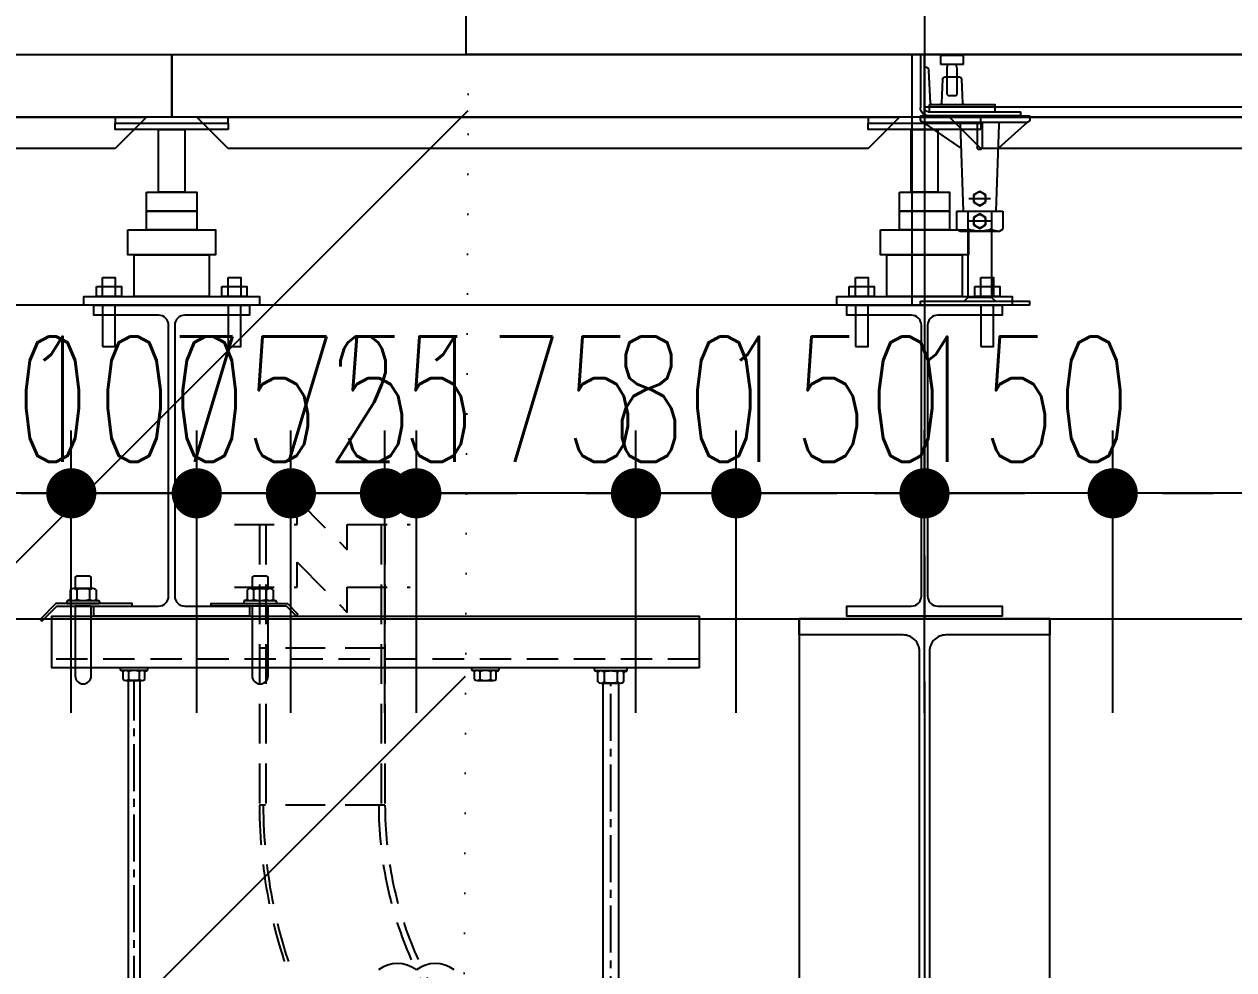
# Model space of a CAD drawing. Header units: millimetres. Extents: x -192235 to 515711, y 45168 to 947868.
# Drawn here: x 161682 to 162647, y 465970 to 466724 of the extents above; entities that cross this region are included whole.
import ezdxf

# ---------------------------------------------------------------- set-up
doc = ezdxf.new("R2010")
doc.units = ezdxf.units.MM
doc.header["$LTSCALE"] = 1000
doc.header["$PDMODE"] = 1
for name, pattern in [('CENTER2', [1.125, 0.75, -0.125, 0.125, -0.125]), ('DOT2', [3.175, 0, -3.175]), ('HIDDEN', [0.375, 0.25, -0.125]), ('HIDDEN2', [4.7625, 3.175, -1.5875]), ('TPH12-SEC-@20-1$0$CENTERK0', [0.65, 0.5, -0.05, 0.05, -0.05]), ('TPH12-SEC-@20-1$0$CENTERK5', [6.916, 6.667, -0.083, 0.083, -0.083])]:
    doc.linetypes.add(name, pattern=pattern)
for name, color, linetype in [('0-LEVEL LINE', 4, 'DOT2'), ('0-tool', 1, 'Continuous'), ('FS-Support-1', 2, 'Continuous'), ('Hook-up', 130, 'HIDDEN2'), ('M-DIM', 1, 'Continuous'), ('M-PIPE', 3, 'Continuous'), ('SM-SEC-Cm$0$SUPPORT', 2, 'Continuous'), ('SUPPORT', 2, 'Continuous'), ('TPH12-SEC-@20-1$0$H-SIN', 252, 'TPH12-SEC-@20-1$0$CENTERK5'), ('TPH12-SEC-@20-1$0$KABE1', 252, 'Continuous'), ('TPH12-SEC-@20-1$0$SIAGE1', 252, 'Continuous'), ('TPH12-SEC-@20-1$0$STEEL-NEDA', 252, 'Continuous'), ('TPH12-SEC-@20-1$0$STEEL2', 252, 'Continuous'), ('TPH12-SEC-@20-1$0$STEEL3', 252, 'Continuous'), ('TPH12-SEC-@20-1$0$フリーアクセス', 252, 'Continuous'), ('YCD-Xfa-Sec-24$0$Raised Floor', 1, 'Continuous')]:
    doc.layers.add(name, color=color, linetype=linetype)
doc.styles.add('aa-txt', font='simplex.shx', dxfattribs={"width": 0.7, "bigfont": 'chineset.shx'})
doc.dimstyles.new('50-DIM', dxfattribs={"dimscale": 50, "dimtxt": 2, "dimasz": 0.8, "dimexe": 1, "dimexo": 1, "dimgap": 0.5, "dimtad": 1, "dimdec": 0, "dimdsep": 46, "dimtxsty": 'aa-txt', "dimblk": 'DOT', "dimcen": 5, "dimclrd": 256, "dimclre": 256, "dimclrt": 256, "dimadec": 0, "dimazin": 0, "dimtfac": 1, "dimtdec": 0, "dimtix": 1, "dimtmove": 2, "dimatfit": 3, "dimldrblk": 'DOT', "dimfxl": 1, "dimtolj": 1, "dimtzin": 0, "dimarcsym": 0})

# ---------------------------------------------------------------- blocks, each defined once
blk = doc.blocks.new('TPH12-SEC-@20-1$0$ペデスタルB')
at = {"layer": 'TPH12-SEC-@20-1$0$フリーアクセス'}
for p, q in [((-31, -1), (-30, 0)), ((-30, 0), (-14, 0)), ((-14, 0), (-13, -1)), ((-31, -1), (-13, -1)), ((-31, -8), (-31, -1)), ((-31, -8), (-13, -8)), ((-25.55, -10.05), (-25.55, -8.4)), ((-18.45, -10.05), (-18.45, -8.4)), ((-13, -8), (-13, -1)), ((0, -42.6), (0, 0)), ((0, 0), (3.2, 0)), ((0, -40), (0, -0.5)), ((3.2, 0), (3.2, -42.6)), ((-16.41, -18), (-27.59, -18)), ((-26, -10.5), (-25.55, -10.05)), ((-26, -32), (-26, -10.5)), ((-18, -10.5), (-18.45, -10.05)), ((-18, -32), (-18, -10.5)), ((-4.7, -39.04), (-3.56, -12.87)), ((-29.58, -19.91), (-30.42, -39.04)), ((-14.42, -19.91), (-13.58, -39.04)), ((-25, -33), (-26, -32)), ((-25, -33), (-19, -33)), ((-18, -32), (-19, -33)), ((-3.2, -45.8), (-76.8, -45.8)), ((-76.8, -49), (-76.8, -45.8)), ((-84, -49), (-84, -52)), ((3.2, -49), (-84, -49)), ((3.2, -50), (-84, -50)), ((1.2, -54), (-82.18, -54)), ((-81.75, -54.23), (-59.06, -74.69)), ((-76.8, -49), (-3.3, -49)), ((-57, -125), (-59.41, -55.93)), ((-46, -56), (-46, -74)), ((-42, -56), (-42, -74)), ((-31, -125), (-28.59, -55.93)), ((1.2, -54), (-28.94, -74.69)), ((3.2, -52), (3.2, -49)), ((-35.35, -115), (-52.63, -115)), ((-48.98, -112.12), (-44, -109.25)), ((-48.98, -117.87), (-48.98, -112.12)), ((-44, -109.25), (-39.02, -112.12)), ((-39.02, -112.12), (-39.02, -117.87)), ((-62.5, -125), (-62.5, -139.49)), ((-25.5, -125), (-62.5, -125)), ((-53.5, -125), (-53.5, -139.37)), ((-44, -120.75), (-48.98, -117.87)), ((-39.02, -117.87), (-44, -120.75)), ((-34.5, -125), (-34.5, -139.37)), ((-25.5, -125), (-25.5, -139.49)), ((-53.05, -133), (-35.09, -133)), ((-48.98, -130.12), (-44, -127.25)), ((-48.98, -135.87), (-48.98, -130.12)), ((-44, -127.25), (-39.02, -130.12)), ((-39.02, -130.12), (-39.02, -135.87)), ((-59.88, -141), (-62.5, -139.49)), ((-28.12, -141), (-59.88, -141)), ((-53.5, -141), (-53.5, -193.8)), ((-44, -138.75), (-48.98, -135.87)), ((-39.02, -135.87), (-44, -138.75)), ((-34.5, -141), (-34.5, -193.8)), ((-28.12, -141), (-25.5, -139.49)), ((-84, -200), (-84, -196.8)), ((3.2, -196.8), (-84, -196.8)), ((-84, -200), (3.2, -200)), ((-56.5, -196.8), (-53.5, -193.8)), ((-53.5, -193.8), (-34.5, -193.8)), ((-31.5, -196.8), (-34.5, -193.8)), ((3.2, -200), (3.2, -196.8))]:
    blk.add_line(p, q, dxfattribs=at)
blk.add_lwpolyline([(-4, -40), (-56, -40), (-56, -46), (-4, -46)], close=True, dxfattribs=at)
for centre in [(-44, -115), (-44, -133)]:
    blk.add_circle(centre, 4.98, dxfattribs=at)
for centre, radius, start, end in [((-25.95, -8.4), 0.4, 0, 90), ((-18.05, -8.4), 0.4, 90, 180), ((-27.59, -20), 2, 90, 177.5), ((-16.41, -20), 2, 2.5, 90), ((-0.56, -13), 3, 90, 177.5), ((-31.42, -39), 1, 270, 357.5), ((-12.58, -39), 1, 182.5, 270), ((-5.7, -39), 1, 270, 357.5), ((-3.2, -42.6), 3.2, 270, 0), ((-3.2, -42.6), 6.4, 270, 0), ((-82, -52), 2, 180, 270), ((-82.42, -54.97), 1, 47.9554, 82.01905), ((-61.41, -56), 2, 2, 90), ((-48, -56), 2, 0, 90), ((-40, -56), 2, 90, 180), ((-26.59, -56), 2, 90, 178), ((1.2, -52), 2, 270, 0), ((-72.53, -75.43), 1, 2, 47.9554), ((-44, -74), 2, 180, 270), ((-44, -74), 2, 270, 0), ((-28.27, -75.43), 1, 132.0446, 178), ((-58, -133.97), 7.03, 270, 309.82173), ((-44, -112.5), 28.5, 250.52878, 289.47122), ((-30, -133.97), 7.03, 230.17827, 270)]:
    blk.add_arc(centre, radius, start, end, dxfattribs=at)
blk = doc.blocks.new('TPH12-SEC-@20-1')
at = {"layer": 'DEFPOINTS', "linetype": 'TPH12-SEC-@20-1$0$CENTERK0'}
blk.add_line((162400, 467500), (162400, 462400), dxfattribs=at)
at = {"layer": 'TPH12-SEC-@20-1$0$H-SIN'}
blk.add_line((83854.82, 466700), (201769.56, 466700), dxfattribs=at)
at = {"layer": 'TPH12-SEC-@20-1$0$KABE1'}
blk.add_lwpolyline([(162390, 466700), (162390, 466500), (154600, 466500), (154600, 466700), (162390, 466700)], dxfattribs=at)
at = {"layer": 'TPH12-SEC-@20-1$0$SIAGE1'}
blk.add_line((166000, 466700), (162400, 466700), dxfattribs=at)
at = {"layer": 'TPH12-SEC-@20-1$0$STEEL-NEDA'}
for points in [[(161738, 466500), (161862, 466500), (161862, 466492), (161810.5, 466492, 0.414214), (161802.5, 466484), (161802.5, 466268, 0.414214), (161810.5, 466260), (161862, 466260), (161862, 466252), (161738, 466252), (161738, 466260), (161789.5, 466260, 0.414214), (161797.5, 466268), (161797.5, 466484, 0.414214), (161789.5, 466492), (161738, 466492)], [(162338, 466500), (162462, 466500), (162462, 466492), (162410.5, 466492, 0.414214), (162402.5, 466484), (162402.5, 466268, 0.414214), (162410.5, 466260), (162462, 466260), (162462, 466252), (162338, 466252), (162338, 466260), (162389.5, 466260, 0.414214), (162397.5, 466268), (162397.5, 466484, 0.414214), (162389.5, 466492), (162338, 466492)]]:
    blk.add_lwpolyline(points, format="xyb", close=True, dxfattribs=at)
at = {"layer": 'TPH12-SEC-@20-1$0$STEEL2'}
blk.add_lwpolyline([(162300, 466250), (162500, 466250), (162500, 466237), (162417, 466237, 0.414214), (162404, 466224), (162404, 465876, 0.414214), (162417, 465863), (162500, 465863), (162500, 465850), (162300, 465850), (162300, 465863), (162383, 465863, 0.414214), (162396, 465876), (162396, 466224, 0.414214), (162383, 466237), (162300, 466237)], format="xyb", close=True, dxfattribs=at)
at = {"layer": 'TPH12-SEC-@20-1$0$STEEL3'}
blk.add_line((160000, 466250), (175000, 466250), dxfattribs=at)
blk.add_lwpolyline([(162300, 463950), (162500, 463950), (162500, 466250), (162300, 466250)], close=True, dxfattribs=at)
at = {"layer": 'TPH12-SEC-@20-1$0$フリーアクセス'}
blk.add_line((165996.8, 466658), (162400, 466658), dxfattribs=at)
at = {"layer": 'TPH12-SEC-@20-1$0$フリーアクセス', "xscale": -1}
blk.add_blockref('TPH12-SEC-@20-1$0$ペデスタルB', (162400, 466700), dxfattribs=at)
blk = doc.blocks.new('DOT')
at = {"color": 0}
blk.add_line((-1, 0), (1, 0), dxfattribs=at)
at = {"color": 3, "const_width": 0.5}
blk.add_lwpolyline([(-0.25, 0, 1), (0.25, 0, 1)], format="xyb", close=True, dxfattribs=at)
blk = doc.blocks.new('*D112')
at = {"layer": 'DEFPOINTS', "color": 0, "transparency": 16777216}
for p in [(161570, 466350), (161570, 466125), (161720, 466125)]:
    blk.add_point(p, dxfattribs=at)
at = {"layer": 'M-DIM', "lineweight": -2, "transparency": 16777216}
for p, q in [((161570, 466175), (161570, 466400)), ((161720, 466175), (161720, 466400)), ((161530, 466350), (161490, 466350)), ((161720, 466350), (161570, 466350)), ((161760, 466350), (161800, 466350))]:
    blk.add_line(p, q, dxfattribs=at)
at = {"layer": 'M-DIM', "lineweight": -2, "transparency": 16777216, "xscale": 40, "yscale": 40, "zscale": 40}
blk.add_blockref('DOT', (161570, 466350), dxfattribs=at)
at = {"layer": 'M-DIM', "lineweight": -2, "transparency": 16777216, "xscale": 40, "yscale": 40, "zscale": 40, "rotation": 180}
blk.add_blockref('DOT', (161720, 466350), dxfattribs=at)
at = {"layer": 'M-DIM', "transparency": 16777216, "insert": (161645, 466425), "char_height": 100, "attachment_point": 5, "style": 'aa-txt'}
blk.add_mtext('\\A1;150', dxfattribs=at)
blk = doc.blocks.new('_Dot')
at = {"color": 0, "linetype": 'ByBlock', "lineweight": -2}
blk.add_line((-0.5, 0), (-1, 0), dxfattribs=at)
at = {"color": 0, "linetype": 'ByBlock', "const_width": 0.5}
blk.add_lwpolyline([(-0.25, 0, 1), (0.25, 0, 1)], format="xyb", close=True, dxfattribs=at)
blk = doc.blocks.new('*D113')
at = {"layer": 'DEFPOINTS', "color": 0, "transparency": 16777216}
for p in [(162550, 466350), (162550, 466125), (163050, 466125)]:
    blk.add_point(p, dxfattribs=at)
at = {"layer": 'M-DIM', "lineweight": -2, "transparency": 16777216}
for p, q in [((162550, 466175), (162550, 466400)), ((163050, 466175), (163050, 466400)), ((163010, 466350), (162590, 466350))]:
    blk.add_line(p, q, dxfattribs=at)
at = {"layer": 'M-DIM', "lineweight": -2, "transparency": 16777216, "xscale": 40, "yscale": 40, "zscale": 40, "rotation": 180}
blk.add_blockref('DOT', (162550, 466350), dxfattribs=at)
at = {"layer": 'M-DIM', "lineweight": -2, "transparency": 16777216, "xscale": 40, "yscale": 40, "zscale": 40}
blk.add_blockref('DOT', (163050, 466350), dxfattribs=at)
at = {"layer": 'M-DIM', "transparency": 16777216, "insert": (162800, 466425), "char_height": 100, "attachment_point": 5, "style": 'aa-txt'}
blk.add_mtext('\\A1;500', dxfattribs=at)
blk = doc.blocks.new('*D114')
at = {"layer": 'DEFPOINTS', "color": 0, "transparency": 16777216}
for p in [(162400, 466350), (162400, 466125), (162550, 466125)]:
    blk.add_point(p, dxfattribs=at)
at = {"layer": 'M-DIM', "lineweight": -2, "transparency": 16777216}
for p, q in [((162400, 466175), (162400, 466400)), ((162550, 466175), (162550, 466400)), ((162360, 466350), (162320, 466350)), ((162550, 466350), (162400, 466350)), ((162590, 466350), (162630, 466350))]:
    blk.add_line(p, q, dxfattribs=at)
at = {"layer": 'M-DIM', "lineweight": -2, "transparency": 16777216, "xscale": 40, "yscale": 40, "zscale": 40}
blk.add_blockref('DOT', (162400, 466350), dxfattribs=at)
at = {"layer": 'M-DIM', "lineweight": -2, "transparency": 16777216, "xscale": 40, "yscale": 40, "zscale": 40, "rotation": 180}
blk.add_blockref('DOT', (162550, 466350), dxfattribs=at)
at = {"layer": 'M-DIM', "transparency": 16777216, "insert": (162475, 466425), "char_height": 100, "attachment_point": 5, "style": 'aa-txt'}
blk.add_mtext('\\A1;150', dxfattribs=at)
blk = doc.blocks.new('*D115')
at = {"layer": 'DEFPOINTS', "color": 0, "transparency": 16777216}
for p in [(161970, 466350), (161970, 466125), (161995, 466125)]:
    blk.add_point(p, dxfattribs=at)
at = {"layer": 'M-DIM', "lineweight": -2, "transparency": 16777216}
for p, q in [((161970, 466175), (161970, 466400)), ((161995, 466175), (161995, 466400)), ((161930, 466350), (161890, 466350)), ((161995, 466350), (161970, 466350)), ((162035, 466350), (162075, 466350))]:
    blk.add_line(p, q, dxfattribs=at)
at = {"layer": 'M-DIM', "lineweight": -2, "transparency": 16777216, "xscale": 40, "yscale": 40, "zscale": 40}
blk.add_blockref('DOT', (161970, 466350), dxfattribs=at)
at = {"layer": 'M-DIM', "lineweight": -2, "transparency": 16777216, "xscale": 40, "yscale": 40, "zscale": 40, "rotation": 180}
blk.add_blockref('DOT', (161995, 466350), dxfattribs=at)
at = {"layer": 'M-DIM', "transparency": 16777216, "insert": (161982.5, 466425), "char_height": 100, "attachment_point": 5, "style": 'aa-txt'}
blk.add_mtext('\\A1;25', dxfattribs=at)
blk = doc.blocks.new('*D125')
at = {"layer": 'DEFPOINTS', "color": 0, "transparency": 16777216}
for p in [(161895, 466350), (161895, 466125), (161970, 466125)]:
    blk.add_point(p, dxfattribs=at)
at = {"layer": 'M-DIM', "lineweight": -2, "transparency": 16777216}
for p, q in [((161895, 466175), (161895, 466400)), ((161970, 466175), (161970, 466400)), ((161855, 466350), (161815, 466350)), ((161970, 466350), (161895, 466350)), ((162010, 466350), (162050, 466350))]:
    blk.add_line(p, q, dxfattribs=at)
at = {"layer": 'M-DIM', "lineweight": -2, "transparency": 16777216, "xscale": 40, "yscale": 40, "zscale": 40}
blk.add_blockref('DOT', (161895, 466350), dxfattribs=at)
at = {"layer": 'M-DIM', "lineweight": -2, "transparency": 16777216, "xscale": 40, "yscale": 40, "zscale": 40, "rotation": 180}
blk.add_blockref('DOT', (161970, 466350), dxfattribs=at)
at = {"layer": 'M-DIM', "transparency": 16777216, "insert": (161932.5, 466425), "char_height": 100, "attachment_point": 5, "style": 'aa-txt'}
blk.add_mtext('\\A1;75', dxfattribs=at)
blk = doc.blocks.new('*D280')
at = {"layer": 'DEFPOINTS', "color": 0, "transparency": 16777216}
for p in [(161820, 466350), (161820, 466125), (161895, 466125)]:
    blk.add_point(p, dxfattribs=at)
at = {"layer": 'M-DIM', "lineweight": -2, "transparency": 16777216}
for p, q in [((161820, 466175), (161820, 466400)), ((161895, 466175), (161895, 466400)), ((161780, 466350), (161740, 466350)), ((161895, 466350), (161820, 466350)), ((161935, 466350), (161975, 466350))]:
    blk.add_line(p, q, dxfattribs=at)
at = {"layer": 'M-DIM', "lineweight": -2, "transparency": 16777216, "xscale": 40, "yscale": 40, "zscale": 40}
blk.add_blockref('DOT', (161820, 466350), dxfattribs=at)
at = {"layer": 'M-DIM', "lineweight": -2, "transparency": 16777216, "xscale": 40, "yscale": 40, "zscale": 40, "rotation": 180}
blk.add_blockref('DOT', (161895, 466350), dxfattribs=at)
at = {"layer": 'M-DIM', "transparency": 16777216, "insert": (161857.5, 466425), "char_height": 100, "attachment_point": 5, "style": 'aa-txt'}
blk.add_mtext('\\A1;75', dxfattribs=at)
blk = doc.blocks.new('*D281')
at = {"layer": 'DEFPOINTS', "color": 0, "transparency": 16777216}
for p in [(162250, 466350), (162250, 466125), (162400, 466125)]:
    blk.add_point(p, dxfattribs=at)
at = {"layer": 'M-DIM', "lineweight": -2, "transparency": 16777216}
for p, q in [((162250, 466175), (162250, 466400)), ((162400, 466175), (162400, 466400)), ((162210, 466350), (162170, 466350)), ((162400, 466350), (162250, 466350)), ((162440, 466350), (162480, 466350))]:
    blk.add_line(p, q, dxfattribs=at)
at = {"layer": 'M-DIM', "lineweight": -2, "transparency": 16777216, "xscale": 40, "yscale": 40, "zscale": 40}
blk.add_blockref('DOT', (162250, 466350), dxfattribs=at)
at = {"layer": 'M-DIM', "lineweight": -2, "transparency": 16777216, "xscale": 40, "yscale": 40, "zscale": 40, "rotation": 180}
blk.add_blockref('DOT', (162400, 466350), dxfattribs=at)
at = {"layer": 'M-DIM', "transparency": 16777216, "insert": (162325, 466425), "char_height": 100, "attachment_point": 5, "style": 'aa-txt'}
blk.add_mtext('\\A1;150', dxfattribs=at)
blk = doc.blocks.new('*D282')
at = {"layer": 'DEFPOINTS', "color": 0, "transparency": 16777216}
for p in [(161995, 466350), (161995, 466125), (162170, 466125)]:
    blk.add_point(p, dxfattribs=at)
at = {"layer": 'M-DIM', "lineweight": -2, "transparency": 16777216}
for p, q in [((161995, 466175), (161995, 466400)), ((162170, 466175), (162170, 466400)), ((161955, 466350), (161915, 466350)), ((162170, 466350), (161995, 466350)), ((162210, 466350), (162250, 466350))]:
    blk.add_line(p, q, dxfattribs=at)
at = {"layer": 'M-DIM', "lineweight": -2, "transparency": 16777216, "xscale": 40, "yscale": 40, "zscale": 40}
blk.add_blockref('DOT', (161995, 466350), dxfattribs=at)
at = {"layer": 'M-DIM', "lineweight": -2, "transparency": 16777216, "xscale": 40, "yscale": 40, "zscale": 40, "rotation": 180}
blk.add_blockref('DOT', (162170, 466350), dxfattribs=at)
at = {"layer": 'M-DIM', "transparency": 16777216, "insert": (162082.5, 466425), "char_height": 100, "attachment_point": 5, "style": 'aa-txt'}
blk.add_mtext('\\A1;175', dxfattribs=at)
blk = doc.blocks.new('*D283')
at = {"layer": 'DEFPOINTS', "color": 0, "transparency": 16777216}
for p in [(162170, 466350), (162170, 466125), (162250, 466125)]:
    blk.add_point(p, dxfattribs=at)
at = {"layer": 'M-DIM', "lineweight": -2, "transparency": 16777216}
for p, q in [((162170, 466175), (162170, 466400)), ((162250, 466175), (162250, 466400)), ((162130, 466350), (162090, 466350)), ((162250, 466350), (162170, 466350)), ((162290, 466350), (162330, 466350))]:
    blk.add_line(p, q, dxfattribs=at)
at = {"layer": 'M-DIM', "lineweight": -2, "transparency": 16777216, "xscale": 40, "yscale": 40, "zscale": 40}
blk.add_blockref('DOT', (162170, 466350), dxfattribs=at)
at = {"layer": 'M-DIM', "lineweight": -2, "transparency": 16777216, "xscale": 40, "yscale": 40, "zscale": 40, "rotation": 180}
blk.add_blockref('DOT', (162250, 466350), dxfattribs=at)
at = {"layer": 'M-DIM', "transparency": 16777216, "insert": (162210, 466425), "char_height": 100, "attachment_point": 5, "style": 'aa-txt'}
blk.add_mtext('\\A1;80', dxfattribs=at)
blk = doc.blocks.new('*D300')
at = {"layer": 'DEFPOINTS', "color": 0, "transparency": 16777216}
for p in [(161720, 466350), (161720, 466125), (161820, 466125)]:
    blk.add_point(p, dxfattribs=at)
at = {"layer": 'M-DIM', "lineweight": -2, "transparency": 16777216}
for p, q in [((161720, 466175), (161720, 466400)), ((161820, 466175), (161820, 466400)), ((161680, 466350), (161640, 466350)), ((161820, 466350), (161720, 466350)), ((161860, 466350), (161900, 466350))]:
    blk.add_line(p, q, dxfattribs=at)
at = {"layer": 'M-DIM', "lineweight": -2, "transparency": 16777216, "xscale": 40, "yscale": 40, "zscale": 40}
blk.add_blockref('DOT', (161720, 466350), dxfattribs=at)
at = {"layer": 'M-DIM', "lineweight": -2, "transparency": 16777216, "xscale": 40, "yscale": 40, "zscale": 40, "rotation": 180}
blk.add_blockref('DOT', (161820, 466350), dxfattribs=at)
at = {"layer": 'M-DIM', "transparency": 16777216, "insert": (161770, 466425), "char_height": 100, "attachment_point": 5, "style": 'aa-txt'}
blk.add_mtext('\\A1;100', dxfattribs=at)
blk = doc.blocks.new('Nut-M12')
for p, q in [((-10.39, 11.05), (-10.39, 3.35)), ((7.79, 12), (-7.79, 12)), ((-5.2, 11.05), (-5.2, 3.35)), ((5.2, 3.35), (5.2, 11.05)), ((10.39, 11.05), (10.39, 3.35)), ((-13, 1.8), (-13, 0.6)), ((-10.39, 3.35), (-12.64, 2.35)), ((-12.4, 2.4), (12.4, 2.4)), ((-12.4, 0), (12.4, 0)), ((10.39, 3.35), (12.64, 2.35)), ((13, 1.8), (13, 0.6))]:
    blk.add_line(p, q)
for centre, radius, start, end in [((-7.79, 7.97), 4.03, 49.8296, 130.1704), ((0, -2.69), 14.69, 69.27836, 110.72164), ((7.79, 7.97), 4.03, 49.8296, 130.1704), ((-12.4, 1.8), 0.6, 90, 180), ((-12.4, 0.6), 0.6, 180, 270), ((-7.79, 6.43), 4.03, 229.8296, 310.1704), ((0, 17.09), 14.69, 249.27836, 290.72164), ((7.79, 6.43), 4.03, 229.8296, 310.1704), ((12.4, 1.8), 0.6, 0, 90), ((12.4, 0.6), 0.6, 270, 0)]:
    blk.add_arc(centre, radius, start, end)
blk = doc.blocks.new('YCD-Xfa-Sec-24')
at = {"layer": 'YCD-Xfa-Sec-24$0$Raised Floor'}
for points in [[(547600, 396700), (547000, 396700), (547000, 396650), (547600, 396650)], [(548200, 396700), (547600, 396700), (547600, 396650), (548200, 396650)], [(548800, 396700), (548200, 396700), (548200, 396650), (548800, 396650)], [(547045, 396625), (547555, 396625), (547580, 396650), (547020, 396650)], [(547555, 396650), (547645, 396650), (547645, 396645), (547555, 396645)], [(547555, 396640), (547645, 396640), (547645, 396645), (547555, 396645)], [(547645, 396625), (548155, 396625), (548180, 396650), (547620, 396650)], [(548155, 396650), (548245, 396650), (548245, 396645), (548155, 396645)], [(548155, 396640), (548245, 396640), (548245, 396645), (548155, 396645)], [(548245, 396625), (548755, 396625), (548780, 396650), (548220, 396650)], [(547610.5, 396640), (547589.5, 396640), (547589.5, 396590), (547610.5, 396590)], [(548210.5, 396640), (548189.5, 396640), (548189.5, 396590), (548210.5, 396590)], [(547620, 396590), (547580, 396590), (547580, 396575), (547620, 396575)], [(548220, 396590), (548180, 396590), (548180, 396575), (548220, 396575)], [(547620, 396575), (547580, 396575), (547580, 396560), (547620, 396560)], [(548220, 396575), (548180, 396575), (548180, 396560), (548220, 396560)], [(547635, 396560), (547565, 396560), (547565, 396540), (547635, 396540)], [(548235, 396560), (548165, 396560), (548165, 396540), (548235, 396540)], [(547630, 396540), (547570, 396540), (547570, 396507), (547630, 396507)], [(548230, 396540), (548170, 396540), (548170, 396507), (548230, 396507)], [(547555, 396522), (547545, 396522), (547545, 396507), (547555, 396507)], [(547655, 396522), (547645, 396522), (547645, 396507), (547655, 396507)], [(548155, 396522), (548145, 396522), (548145, 396507), (548155, 396507)], [(548255, 396522), (548245, 396522), (548245, 396507), (548255, 396507)], [(547530, 396500), (547670, 396500), (547670, 396507), (547530, 396507)], [(547560, 396515), (547540, 396515), (547540, 396507), (547560, 396507)], [(547660, 396515), (547640, 396515), (547640, 396507), (547660, 396507)], [(548130, 396500), (548270, 396500), (548270, 396507), (548130, 396507)], [(548160, 396515), (548140, 396515), (548140, 396507), (548160, 396507)], [(548260, 396515), (548240, 396515), (548240, 396507), (548260, 396507)], [(547555, 396467), (547545, 396467), (547545, 396500), (547555, 396500)], [(547655, 396467), (547645, 396467), (547645, 396500), (547655, 396500)], [(548155, 396467), (548145, 396467), (548145, 396500), (548155, 396500)], [(548255, 396467), (548245, 396467), (548245, 396500), (548255, 396500)]]:
    blk.add_lwpolyline(points, close=True, dxfattribs=at)
blk = doc.blocks.new('Nut-M10')
for p, q in [((6.5, 10), (-6.5, 10)), ((-10.9, 1.5), (-10.9, 0.5)), ((-8.66, 2.8), (-10.6, 1.96)), ((-10.4, 2), (10.4, 2)), ((-10.4, 0), (10.4, 0)), ((-8.66, 9.2), (-8.66, 2.8)), ((-4.33, 9.2), (-4.33, 2.8)), ((4.33, 2.8), (4.33, 9.2)), ((8.66, 9.2), (8.66, 2.8)), ((8.66, 2.8), (10.6, 1.96)), ((10.9, 1.5), (10.9, 0.5))]:
    blk.add_line(p, q)
for centre, radius, start, end in [((-6.5, 6.67), 3.33, 49.44104, 130.55896), ((0, -2.12), 12.12, 69.06503, 110.93497), ((6.5, 6.67), 3.33, 49.44104, 130.55896), ((-10.4, 1.5), 0.5, 90, 180), ((-10.4, 0.5), 0.5, 180, 270), ((-6.5, 5.33), 3.33, 229.44104, 310.55896), ((0, 14.12), 12.12, 249.06503, 290.93497), ((6.5, 5.33), 3.33, 229.44104, 310.55896), ((10.4, 1.5), 0.5, 0, 90), ((10.4, 0.5), 0.5, 270, 0)]:
    blk.add_arc(centre, radius, start, end)

msp = doc.modelspace()

# ---------------------------------------------------------------- block references
msp.add_blockref('TPH12-SEC-@20-1', (0, 0))

# ---------------------------------------------------------------- next in the draw order: hatches: boundary and pattern name
at = {"layer": '0-LEVEL LINE', "ltscale": 0.01}
h = msp.add_hatch(dxfattribs=at)
h.set_pattern_fill('ANSI31', color=256, scale=100)
h.set_pattern_definition([(45, (51897.3, 0), (-224.5064, 224.5064), [])])
h.paths.add_polyline_path([(160756.41066, 466700), (162036.53965, 466700), (162032.71801, 465850), (160752.58902, 465850)])

# ---------------------------------------------------------------- next in the draw order: linework, layer by layer
msp.add_lwpolyline([(160756.41066, 466700), (162036.53965, 466700), (162032.71801, 465850), (160752.58902, 465850)], close=True, dxfattribs=at)
at = {"layer": '0-tool'}
msp.add_lwpolyline([(162034.62883, 469500), (165620, 469500), (165620, 466700), (162034.62883, 466700)], close=True, dxfattribs=at)
at = {"layer": 'FS-Support-1'}
for points in [[(161735.85, 466204.35), (161735.85, 466260), (161723.15, 466260), (161723.15, 466204.35, 1)], [(161876.85, 466204.35), (161876.85, 466260), (161864.15, 466260), (161864.15, 466204.35, 1)]]:
    msp.add_lwpolyline(points, format="xyb", close=True, dxfattribs=at)
at = {"layer": 'Hook-up', "ltscale": 0.01}
for p, q in [((161870, 466325), (161870, 466101.4)), ((161875, 466325), (161875, 466101.4)), ((161967, 466325), (161967, 466101.4)), ((161970, 466325), (161970, 466101.4)), ((161970, 466226.4), (161870, 466226.4)), ((161970, 466101.4), (161870, 466101.4))]:
    msp.add_line(p, q, dxfattribs=at)
for points in [[(161850, 466325), (161900, 466325), (161900, 466345), (161940, 466305), (161940, 466325), (161990, 466325)], [(161850, 466275), (161900, 466275), (161900, 466295), (161940, 466255), (161940, 466275), (161990, 466275)]]:
    msp.add_lwpolyline(points, dxfattribs=at)
for radius in [400, 397, 305, 300]:
    msp.add_arc((162270, 466101.4), radius, 180, 270, dxfattribs=at)
at = {"layer": 'M-PIPE'}
for centre in [(161979.91875, 465950.34573), (162010.08125, 465950.34573)]:
    msp.add_arc(centre, 24.77366, 52.5, 127.5, dxfattribs=at)
at = {"layer": 'SM-SEC-Cm$0$SUPPORT'}
msp.add_lwpolyline([(161765.2375, 465550), (161774.7625, 465550), (161774.7625, 466200.7), (161765.2375, 466200.7)], close=True, dxfattribs=at)
at = {"layer": 'SUPPORT', "linetype": 'HIDDEN', "ltscale": 0.1}
msp.add_line((162220.5, 466217.7), (161704.5, 466217.7), dxfattribs=at)
at = {"layer": 'SUPPORT', "linetype": 'CENTER2', "ltscale": 0.05}
for p, q in [((161770, 465550), (161770, 466200.7)), ((162150, 465815), (162150, 466198.7))]:
    msp.add_line(p, q, dxfattribs=at)
at = {"layer": 'SUPPORT'}
for points in [[(161724.15, 466284), (161723.15, 466283), (161723.15, 466274), (161735.85, 466274), (161735.85, 466283), (161734.85, 466284)], [(161865.15, 466284), (161864.15, 466283), (161864.15, 466274), (161876.85, 466274), (161876.85, 466283), (161875.85, 466284)], [(162143.65, 466198.7), (162143.65, 465815), (162156.35, 465815), (162156.35, 466198.7)]]:
    msp.add_lwpolyline(points, close=True, dxfattribs=at)
for points in [[(161696.53721, 466248), (161708.53721, 466260), (161768.53721, 466260), (161768.53721, 466262), (161707.70879, 466262), (161695.123, 466249.41421), (161696.53721, 466248)], [(161899.22015, 466252.24264), (161891.46279, 466260), (161831.46279, 466260), (161831.46279, 466262), (161892.29121, 466262), (161900.63436, 466253.65685), (161899.22015, 466252.24264)]]:
    msp.add_lwpolyline(points, dxfattribs=at)
at = {"layer": 'SUPPORT', "ltscale": 0.1}
msp.add_lwpolyline([(162220.5, 466210.7), (161704.5, 466210.7), (161704.5, 466252), (162220.5, 466252)], close=True, dxfattribs=at)

# ---------------------------------------------------------------- next in the draw order: block references
at = {"xscale": -1}
msp.add_blockref('YCD-Xfa-Sec-24', (710000, 70000), dxfattribs=at)
at = {"layer": 'SUPPORT'}
for p in [(161729.5, 466262), (161870.5, 466262)]:
    msp.add_blockref('Nut-M12', p, dxfattribs=at)
at = {"layer": 'SUPPORT', "rotation": 180}
for name, p in [('Nut-M10', (161770, 466210.7)), ('Nut-M10', (162050, 466210.7)), ('Nut-M12', (162150, 466210.7))]:
    msp.add_blockref(name, p, dxfattribs=at)

# ---------------------------------------------------------------- next in the draw order: dimensions: what is measured, and where the dimension line sits
at = {"layer": 'M-DIM'}
for base, p1, p2, picture, middle in [((161570, 466350), (161720, 466125), (161570, 466125), '*D112', (161645, 466425)), ((161720, 466350), (161820, 466125), (161720, 466125), '*D300', (161770, 466425)), ((161820, 466350), (161895, 466125), (161820, 466125), '*D280', (161857.5, 466425)), ((161895, 466350), (161970, 466125), (161895, 466125), '*D125', (161932.5, 466425)), ((161970, 466350), (161995, 466125), (161970, 466125), '*D115', (161982.5, 466425)), ((161995, 466350), (162170, 466125), (161995, 466125), '*D282', (162082.5, 466425)), ((162170, 466350), (162250, 466125), (162170, 466125), '*D283', (162210, 466425)), ((162250, 466350), (162400, 466125), (162250, 466125), '*D281', (162325, 466425)), ((162400, 466350), (162550, 466125), (162400, 466125), '*D114', (162475, 466425)), ((162550, 466350), (163050, 466125), (162550, 466125), '*D113', (162800, 466425))]:
    dim = msp.add_linear_dim(base=base, p1=p1, p2=p2, dimstyle='50-DIM', dxfattribs=at)
    dim.commit()
    dim.dimension.update_dxf_attribs({"geometry": picture, "text_midpoint": middle})

doc.saveas('drawing.dxf')
